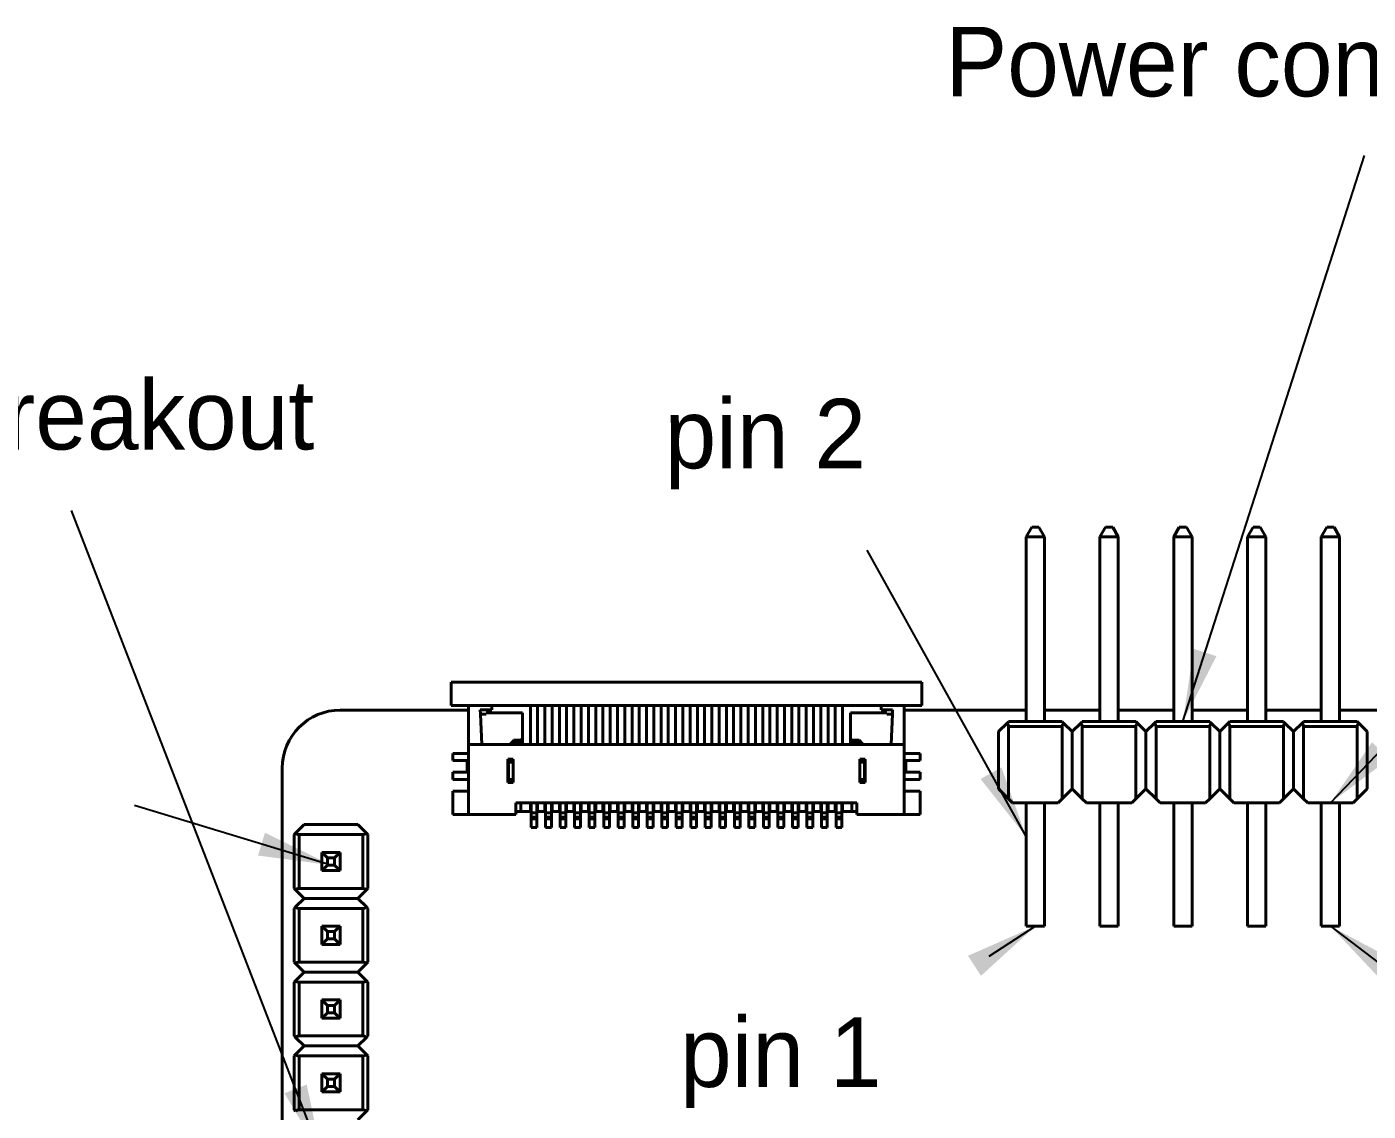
# Model space of a CAD drawing. Header units: millimetres. Extents: x 15 to 205, y 5 to 292.
# Drawn here: x 118.52 to 164.71, y 102.13 to 139.45 of the extents above; entities that cross this region are included whole.
import ezdxf

# ---------------------------------------------------------------- set-up
doc = ezdxf.new("R2010")
doc.units = ezdxf.units.MM
doc.layers.add('Annotations', color=7, linetype='Continuous')
doc.layers.add('Geometries', color=7, linetype='Continuous')
doc.dimstyles.new('ISO-25', dxfattribs={"dimtxt": 2.5, "dimasz": 2.5, "dimexe": 1.25, "dimexo": 0.625, "dimtad": 1, "dimtxsty": 'Standard', "dimcen": 2.5, "dimadec": 0, "dimazin": 0, "dimtfac": 1, "dimtmove": 0, "dimatfit": 3, "dimfxl": 1, "dimarcsym": 0})

msp = doc.modelspace()

# ---------------------------------------------------------------- linework, layer by layer
at = {"layer": 'Geometries', "linetype": 'Continuous', "lineweight": 40}
for p, q in [((152.932, 121.891), (153.122, 122.231)), ((153.372, 122.231), (153.122, 122.231)), ((153.372, 122.231), (153.562, 121.891)), ((155.472, 121.891), (155.662, 122.231)), ((155.912, 122.231), (155.662, 122.231)), ((155.912, 122.231), (156.102, 121.891)), ((158.012, 121.891), (158.202, 122.231)), ((158.452, 122.231), (158.202, 122.231)), ((158.452, 122.231), (158.642, 121.891)), ((160.552, 121.891), (160.742, 122.231)), ((160.992, 122.231), (160.742, 122.231)), ((160.992, 122.231), (161.182, 121.891)), ((163.092, 121.891), (163.282, 122.231)), ((163.532, 122.231), (163.282, 122.231)), ((163.532, 122.231), (163.722, 121.891)), ((152.932, 121.804), (152.932, 121.891)), ((153.562, 121.891), (152.932, 121.891)), ((152.932, 115.535), (152.932, 121.804)), ((153.562, 121.891), (153.563, 115.933)), ((155.472, 121.804), (155.472, 121.891)), ((156.102, 121.891), (155.472, 121.891)), ((155.472, 121.803), (155.472, 121.804)), ((155.472, 115.933), (155.472, 121.803)), ((156.102, 121.891), (156.103, 115.933)), ((158.642, 121.891), (158.012, 121.891)), ((158.012, 121.804), (158.012, 121.891)), ((158.012, 121.803), (158.012, 121.804)), ((158.012, 115.933), (158.012, 121.803)), ((158.642, 121.891), (158.643, 115.933)), ((160.552, 121.804), (160.552, 121.891)), ((161.182, 121.891), (160.552, 121.891)), ((160.552, 121.803), (160.552, 121.804)), ((160.552, 115.933), (160.552, 121.803)), ((161.182, 121.891), (161.183, 115.933)), ((163.092, 121.804), (163.092, 121.891)), ((163.722, 121.891), (163.092, 121.891)), ((163.092, 121.803), (163.092, 121.804)), ((163.092, 115.933), (163.092, 121.803)), ((163.722, 121.891), (163.723, 115.933)), ((133.133, 116.892), (149.333, 116.892)), ((133.133, 116.892), (133.133, 116.092)), ((149.333, 116.892), (149.333, 116.092)), ((133.133, 116.092), (133.733, 116.092)), ((133.733, 115.933), (133.733, 116.092)), ((133.733, 116.092), (134.533, 116.092)), ((134.133, 115.942), (134.14, 115.792)), ((134.533, 115.942), (134.133, 115.942)), ((134.533, 116.092), (134.533, 115.942)), ((134.533, 116.092), (135.858, 116.092)), ((135.858, 116.092), (136.108, 116.092)), ((135.858, 116.092), (135.858, 114.742)), ((136.108, 116.092), (136.108, 114.742)), ((136.108, 116.092), (136.358, 116.092)), ((136.358, 116.092), (136.358, 114.742)), ((136.358, 116.092), (136.608, 116.092)), ((136.608, 116.092), (136.858, 116.092)), ((136.608, 116.092), (136.608, 114.742)), ((136.858, 116.092), (136.858, 114.742)), ((136.858, 116.092), (137.108, 116.092)), ((137.108, 116.092), (137.108, 114.742)), ((137.108, 116.092), (137.358, 116.092)), ((137.358, 116.092), (137.358, 114.742)), ((137.358, 116.092), (137.608, 116.092)), ((137.608, 116.092), (137.608, 114.742)), ((137.608, 116.092), (137.858, 116.092)), ((137.858, 116.092), (137.858, 114.742)), ((137.858, 116.092), (138.108, 116.092)), ((138.108, 116.092), (138.108, 114.742)), ((138.108, 116.092), (138.358, 116.092)), ((138.358, 116.092), (138.608, 116.092)), ((138.358, 116.092), (138.358, 114.742)), ((138.608, 116.092), (138.608, 114.742)), ((138.608, 116.092), (138.858, 116.092)), ((138.858, 116.092), (139.108, 116.092)), ((138.858, 116.092), (138.858, 114.742)), ((139.108, 116.092), (139.108, 114.742)), ((139.108, 116.092), (139.358, 116.092)), ((139.358, 116.092), (139.358, 114.742)), ((139.358, 116.092), (139.608, 116.092)), ((139.608, 116.092), (139.608, 114.742)), ((139.608, 116.092), (139.858, 116.092)), ((139.858, 116.092), (140.108, 116.092)), ((139.858, 116.092), (139.858, 114.742)), ((140.108, 116.092), (140.108, 114.742)), ((140.108, 116.092), (140.358, 116.092)), ((140.358, 116.092), (140.358, 114.742)), ((140.358, 116.092), (140.608, 116.092)), ((140.608, 116.092), (140.608, 114.742)), ((140.608, 116.092), (140.858, 116.092)), ((140.858, 116.092), (140.858, 114.742)), ((140.858, 116.092), (141.108, 116.092)), ((141.108, 116.092), (141.108, 114.742)), ((141.108, 116.092), (141.358, 116.092)), ((141.358, 116.092), (141.608, 116.092)), ((141.358, 116.092), (141.358, 114.742)), ((141.608, 116.092), (141.608, 114.742)), ((141.608, 116.092), (141.858, 116.092)), ((141.858, 116.092), (141.858, 114.742)), ((141.858, 116.092), (142.108, 116.092)), ((142.108, 116.092), (142.108, 114.742)), ((142.108, 116.092), (142.358, 116.092)), ((142.358, 116.092), (142.608, 116.092)), ((142.358, 116.092), (142.358, 114.742)), ((142.608, 116.092), (142.608, 114.742)), ((142.608, 116.092), (142.858, 116.092)), ((142.858, 116.092), (142.858, 114.742)), ((142.858, 116.092), (143.108, 116.092)), ((143.108, 116.092), (143.108, 114.742)), ((143.108, 116.092), (143.358, 116.092)), ((143.358, 116.092), (143.358, 114.742)), ((143.358, 116.092), (143.608, 116.092)), ((143.608, 116.092), (143.858, 116.092)), ((143.608, 116.092), (143.608, 114.742)), ((143.858, 116.092), (144.108, 116.092)), ((143.858, 116.092), (143.858, 114.742)), ((144.108, 116.092), (144.108, 114.742)), ((144.108, 116.092), (144.358, 116.092)), ((144.358, 116.092), (144.358, 114.742)), ((144.358, 116.092), (144.608, 116.092)), ((144.608, 116.092), (144.858, 116.092)), ((144.608, 116.092), (144.608, 114.742)), ((144.858, 116.092), (144.858, 114.742)), ((144.858, 116.092), (145.108, 116.092)), ((145.108, 116.092), (145.108, 114.742)), ((145.108, 116.092), (145.358, 116.092)), ((145.358, 116.092), (145.358, 114.742)), ((145.358, 116.092), (145.608, 116.092)), ((145.608, 116.092), (145.608, 114.742)), ((145.608, 116.092), (145.858, 116.092)), ((145.858, 116.092), (146.108, 116.092)), ((145.858, 116.092), (145.858, 114.742)), ((146.108, 116.092), (146.108, 114.742)), ((146.108, 116.092), (146.358, 116.092)), ((146.358, 116.092), (146.358, 114.742)), ((146.358, 116.092), (146.608, 116.092)), ((146.608, 116.092), (146.608, 114.742)), ((146.608, 116.092), (147.933, 116.092)), ((147.933, 116.092), (147.933, 115.942)), ((147.933, 116.092), (148.733, 116.092)), ((147.933, 115.942), (148.333, 115.942)), ((148.326, 115.792), (148.333, 115.942)), ((148.733, 116.092), (148.733, 115.933)), ((148.733, 116.092), (149.333, 116.092)), ((133.733, 115.933), (129.313, 115.933)), ((133.733, 114.742), (133.733, 115.933)), ((134.14, 115.792), (134.189, 114.742)), ((134.14, 115.792), (134.333, 115.792)), ((134.333, 115.792), (134.333, 115.842)), ((134.333, 115.842), (135.583, 115.842)), ((135.583, 115.842), (135.583, 114.95)), ((146.883, 114.95), (146.883, 115.842)), ((146.883, 115.842), (148.133, 115.842)), ((148.133, 115.842), (148.133, 115.792)), ((148.133, 115.792), (148.326, 115.792)), ((148.278, 114.742), (148.326, 115.792)), ((148.733, 115.933), (148.733, 114.742)), ((152.932, 115.933), (148.733, 115.933)), ((152.272, 115.485), (151.977, 115.19)), ((152.323, 115.535), (152.272, 115.485)), ((152.932, 115.535), (152.323, 115.535)), ((152.932, 115.535), (153.562, 115.535)), ((153.562, 115.535), (153.562, 115.535)), ((153.562, 115.535), (153.563, 115.535)), ((153.563, 115.933), (153.563, 115.535)), ((155.472, 115.933), (153.563, 115.933)), ((154.172, 115.535), (153.563, 115.535)), ((154.222, 115.485), (154.172, 115.535)), ((154.517, 115.19), (154.222, 115.485)), ((154.812, 115.485), (154.517, 115.19)), ((154.863, 115.535), (154.812, 115.485)), ((155.472, 115.535), (154.863, 115.535)), ((155.472, 115.535), (155.472, 115.933)), ((156.102, 115.535), (155.472, 115.535)), ((156.102, 115.535), (156.102, 115.535)), ((156.712, 115.535), (156.102, 115.535)), ((158.012, 115.933), (156.103, 115.933)), ((156.103, 115.933), (156.103, 115.535)), ((156.762, 115.485), (156.712, 115.535)), ((157.057, 115.19), (156.762, 115.485)), ((157.352, 115.485), (157.057, 115.19)), ((157.403, 115.535), (157.352, 115.485)), ((158.012, 115.535), (157.403, 115.535)), ((158.012, 115.535), (158.012, 115.933)), ((158.642, 115.535), (158.012, 115.535)), ((159.252, 115.535), (158.642, 115.535)), ((160.552, 115.933), (158.643, 115.933)), ((158.643, 115.933), (158.643, 115.535)), ((159.302, 115.485), (159.252, 115.535)), ((159.597, 115.19), (159.302, 115.485)), ((159.892, 115.485), (159.597, 115.19)), ((159.943, 115.535), (159.892, 115.485)), ((160.552, 115.535), (159.943, 115.535)), ((160.552, 115.535), (160.552, 115.933)), ((161.182, 115.535), (160.552, 115.535)), ((161.182, 115.535), (161.182, 115.535)), ((161.792, 115.535), (161.182, 115.535)), ((161.183, 115.933), (161.183, 115.535)), ((163.092, 115.933), (161.183, 115.933)), ((161.842, 115.485), (161.792, 115.535)), ((162.137, 115.19), (161.842, 115.485)), ((162.432, 115.485), (162.137, 115.19)), ((162.483, 115.535), (162.432, 115.485)), ((163.092, 115.535), (162.483, 115.535)), ((163.092, 115.535), (163.092, 115.933)), ((163.722, 115.535), (163.092, 115.535)), ((164.332, 115.535), (163.722, 115.535)), ((167.733, 115.933), (163.723, 115.933)), ((163.723, 115.933), (163.723, 115.535)), ((164.382, 115.485), (164.332, 115.535)), ((164.677, 115.19), (164.382, 115.485)), ((151.977, 115.19), (151.977, 113.225)), ((154.172, 115.362), (152.323, 115.362)), ((152.323, 115.362), (152.323, 112.88)), ((154.172, 115.362), (154.172, 112.88)), ((154.517, 115.19), (154.517, 113.225)), ((154.517, 113.225), (154.517, 115.19)), ((156.712, 115.362), (154.863, 115.362)), ((154.863, 115.362), (154.863, 112.88)), ((156.712, 115.362), (156.712, 112.88)), ((157.057, 115.19), (157.057, 113.225)), ((157.057, 113.225), (157.057, 115.19)), ((159.252, 115.362), (157.403, 115.362)), ((157.403, 115.362), (157.403, 112.88)), ((159.252, 115.362), (159.252, 112.88)), ((159.597, 115.19), (159.597, 113.225)), ((159.597, 113.225), (159.597, 115.19)), ((161.792, 115.362), (159.943, 115.362)), ((159.943, 115.362), (159.943, 112.88)), ((161.792, 115.362), (161.792, 112.88)), ((162.137, 113.225), (162.137, 115.19)), ((162.137, 115.19), (162.137, 113.225)), ((164.332, 115.362), (162.483, 115.362)), ((162.483, 115.362), (162.483, 112.88)), ((164.332, 115.362), (164.332, 112.88)), ((164.677, 113.225), (164.677, 115.19)), ((133.733, 114.742), (134.189, 114.742)), ((133.733, 114.442), (133.733, 114.742)), ((134.189, 114.742), (135.153, 114.742)), ((135.24, 114.842), (135.153, 114.742)), ((135.153, 114.742), (135.583, 114.742)), ((135.24, 114.842), (135.283, 114.892)), ((135.583, 114.842), (135.24, 114.842)), ((135.533, 114.892), (135.283, 114.892)), ((135.533, 114.892), (135.583, 114.95)), ((135.583, 114.95), (135.583, 114.842)), ((135.583, 114.842), (135.583, 114.742)), ((135.583, 114.742), (135.858, 114.742)), ((135.858, 114.742), (136.108, 114.742)), ((136.108, 114.742), (136.358, 114.742)), ((136.358, 114.742), (136.608, 114.742)), ((136.608, 114.742), (136.858, 114.742)), ((136.858, 114.742), (137.108, 114.742)), ((137.108, 114.742), (137.358, 114.742)), ((137.358, 114.742), (137.608, 114.742)), ((137.608, 114.742), (137.858, 114.742)), ((137.858, 114.742), (138.108, 114.742)), ((138.108, 114.742), (138.358, 114.742)), ((138.358, 114.742), (138.608, 114.742)), ((138.608, 114.742), (138.858, 114.742)), ((138.858, 114.742), (139.108, 114.742)), ((139.108, 114.742), (139.358, 114.742)), ((139.358, 114.742), (139.608, 114.742)), ((139.608, 114.742), (139.858, 114.742)), ((139.858, 114.742), (140.108, 114.742)), ((140.108, 114.742), (140.358, 114.742)), ((140.358, 114.742), (140.608, 114.742)), ((140.608, 114.742), (140.858, 114.742)), ((140.858, 114.742), (141.108, 114.742)), ((141.108, 114.742), (141.358, 114.742)), ((141.358, 114.742), (141.608, 114.742)), ((141.608, 114.742), (141.858, 114.742)), ((141.858, 114.742), (142.108, 114.742)), ((142.108, 114.742), (142.358, 114.742)), ((142.358, 114.742), (142.608, 114.742)), ((142.608, 114.742), (142.858, 114.742)), ((142.858, 114.742), (143.108, 114.742)), ((143.108, 114.742), (143.358, 114.742)), ((143.358, 114.742), (143.608, 114.742)), ((143.608, 114.742), (143.858, 114.742)), ((143.858, 114.742), (144.108, 114.742)), ((144.108, 114.742), (144.358, 114.742)), ((144.358, 114.742), (144.608, 114.742)), ((144.608, 114.742), (144.858, 114.742)), ((144.858, 114.742), (145.108, 114.742)), ((145.108, 114.742), (145.358, 114.742)), ((145.358, 114.742), (145.608, 114.742)), ((145.608, 114.742), (145.858, 114.742)), ((145.858, 114.742), (146.108, 114.742)), ((146.108, 114.742), (146.358, 114.742)), ((146.358, 114.742), (146.608, 114.742)), ((146.608, 114.742), (146.883, 114.742)), ((146.883, 114.842), (146.883, 114.95)), ((146.933, 114.892), (146.883, 114.95)), ((147.227, 114.842), (146.883, 114.842)), ((146.883, 114.742), (146.883, 114.842)), ((146.883, 114.742), (147.313, 114.742)), ((147.183, 114.892), (146.933, 114.892)), ((147.223, 114.847), (147.183, 114.892)), ((147.227, 114.842), (147.223, 114.847)), ((147.227, 114.842), (147.313, 114.742)), ((147.313, 114.742), (148.278, 114.742)), ((148.278, 114.742), (148.733, 114.742)), ((148.733, 114.442), (148.733, 114.742)), ((133.733, 114.442), (133.183, 114.442)), ((133.183, 114.442), (133.183, 114.192)), ((133.183, 114.192), (133.683, 114.192)), ((133.683, 114.192), (133.683, 113.792)), ((133.733, 113.542), (133.733, 114.442)), ((135.083, 114.242), (135.263, 114.242)), ((135.083, 114.142), (135.083, 114.242)), ((135.083, 114.142), (135.103, 114.142)), ((135.083, 113.542), (135.083, 114.142)), ((135.103, 114.142), (135.263, 114.142)), ((135.103, 113.542), (135.103, 114.142)), ((135.263, 114.242), (135.263, 114.142)), ((135.263, 114.142), (135.263, 113.542)), ((147.203, 114.142), (147.203, 114.242)), ((147.203, 114.242), (147.383, 114.242)), ((147.203, 114.142), (147.363, 114.142)), ((147.203, 113.542), (147.203, 114.142)), ((147.363, 113.542), (147.363, 114.142)), ((147.363, 114.142), (147.383, 114.142)), ((147.383, 114.242), (147.383, 114.142)), ((147.383, 114.142), (147.383, 113.542)), ((149.283, 114.442), (148.733, 114.442)), ((148.733, 113.542), (148.733, 114.442)), ((148.783, 113.792), (148.783, 114.192)), ((148.783, 114.192), (149.283, 114.192)), ((149.283, 114.192), (149.283, 114.442)), ((127.313, 113.933), (127.313, 82.933)), ((133.683, 113.792), (133.183, 113.792)), ((133.183, 113.792), (133.183, 113.542)), ((149.283, 113.792), (148.783, 113.792)), ((149.283, 113.542), (149.283, 113.792)), ((133.183, 113.542), (133.733, 113.542)), ((133.733, 113.142), (133.733, 113.542)), ((135.083, 113.442), (135.083, 113.542)), ((135.083, 113.542), (135.103, 113.542)), ((135.263, 113.442), (135.083, 113.442)), ((135.103, 113.542), (135.263, 113.542)), ((135.263, 113.542), (135.263, 113.442)), ((147.203, 113.542), (147.363, 113.542)), ((147.203, 113.442), (147.203, 113.542)), ((147.383, 113.442), (147.203, 113.442)), ((147.363, 113.542), (147.383, 113.542)), ((147.383, 113.542), (147.383, 113.442)), ((148.733, 113.542), (149.283, 113.542)), ((148.733, 113.142), (148.733, 113.542)), ((151.977, 113.225), (152.323, 112.88)), ((154.172, 112.88), (154.517, 113.225)), ((154.517, 113.225), (154.863, 112.88)), ((156.712, 112.88), (157.057, 113.225)), ((157.057, 113.225), (157.403, 112.88)), ((159.252, 112.88), (159.597, 113.225)), ((159.597, 113.225), (159.943, 112.88)), ((161.792, 112.88), (162.137, 113.225)), ((162.137, 113.225), (162.483, 112.88)), ((164.332, 112.88), (164.677, 113.225)), ((133.183, 112.342), (133.183, 113.142)), ((133.733, 113.142), (133.183, 113.142)), ((133.733, 112.342), (133.733, 113.142)), ((135.363, 112.442), (135.363, 112.742)), ((135.533, 112.742), (135.363, 112.742)), ((135.533, 112.742), (135.533, 112.442)), ((135.858, 112.742), (135.533, 112.742)), ((135.858, 112.642), (135.858, 112.742)), ((135.883, 112.742), (135.858, 112.742)), ((135.883, 112.742), (135.883, 112.642)), ((136.083, 112.742), (135.883, 112.742)), ((136.083, 112.742), (136.083, 112.642)), ((136.108, 112.742), (136.083, 112.742)), ((136.108, 112.642), (136.108, 112.742)), ((136.358, 112.742), (136.108, 112.742)), ((136.358, 112.642), (136.358, 112.742)), ((136.383, 112.742), (136.358, 112.742)), ((136.383, 112.742), (136.383, 112.642)), ((136.583, 112.742), (136.383, 112.742)), ((136.583, 112.742), (136.583, 112.642)), ((136.608, 112.742), (136.583, 112.742)), ((136.608, 112.642), (136.608, 112.742)), ((136.858, 112.742), (136.608, 112.742)), ((136.883, 112.742), (136.858, 112.742)), ((136.858, 112.642), (136.858, 112.742)), ((136.883, 112.742), (136.883, 112.642)), ((137.083, 112.742), (136.883, 112.742)), ((137.083, 112.742), (137.083, 112.642)), ((137.108, 112.742), (137.083, 112.742)), ((137.358, 112.742), (137.108, 112.742)), ((137.108, 112.642), (137.108, 112.742)), ((137.358, 112.642), (137.358, 112.742)), ((137.383, 112.742), (137.358, 112.742)), ((137.383, 112.742), (137.383, 112.642)), ((137.583, 112.742), (137.383, 112.742)), ((137.583, 112.742), (137.583, 112.642)), ((137.608, 112.742), (137.583, 112.742)), ((137.608, 112.642), (137.608, 112.742)), ((137.858, 112.742), (137.608, 112.742)), ((137.858, 112.642), (137.858, 112.742)), ((137.883, 112.742), (137.858, 112.742)), ((137.883, 112.742), (137.883, 112.642)), ((138.083, 112.742), (137.883, 112.742)), ((138.083, 112.742), (138.083, 112.642)), ((138.108, 112.742), (138.083, 112.742)), ((138.108, 112.642), (138.108, 112.742)), ((138.358, 112.742), (138.108, 112.742)), ((138.358, 112.642), (138.358, 112.742)), ((138.383, 112.742), (138.358, 112.742)), ((138.383, 112.742), (138.383, 112.642)), ((138.583, 112.742), (138.383, 112.742)), ((138.583, 112.742), (138.583, 112.642)), ((138.608, 112.742), (138.583, 112.742)), ((138.608, 112.642), (138.608, 112.742)), ((138.858, 112.742), (138.608, 112.742)), ((138.883, 112.742), (138.858, 112.742)), ((138.858, 112.642), (138.858, 112.742)), ((139.083, 112.742), (138.883, 112.742)), ((138.883, 112.742), (138.883, 112.642)), ((139.108, 112.742), (139.083, 112.742)), ((139.083, 112.742), (139.083, 112.642)), ((139.108, 112.642), (139.108, 112.742)), ((139.358, 112.742), (139.108, 112.742)), ((139.358, 112.642), (139.358, 112.742)), ((139.383, 112.742), (139.358, 112.742)), ((139.383, 112.742), (139.383, 112.642)), ((139.583, 112.742), (139.383, 112.742)), ((139.583, 112.742), (139.583, 112.642)), ((139.608, 112.742), (139.583, 112.742)), ((139.608, 112.642), (139.608, 112.742)), ((139.858, 112.742), (139.608, 112.742)), ((139.858, 112.642), (139.858, 112.742)), ((139.883, 112.742), (139.858, 112.742)), ((139.883, 112.742), (139.883, 112.642)), ((140.083, 112.742), (139.883, 112.742)), ((140.083, 112.742), (140.083, 112.642)), ((140.108, 112.742), (140.083, 112.742)), ((140.108, 112.642), (140.108, 112.742)), ((140.358, 112.742), (140.108, 112.742)), ((140.358, 112.642), (140.358, 112.742)), ((140.383, 112.742), (140.358, 112.742)), ((140.383, 112.742), (140.383, 112.642)), ((140.583, 112.742), (140.383, 112.742)), ((140.583, 112.742), (140.583, 112.642)), ((140.608, 112.742), (140.583, 112.742)), ((140.858, 112.742), (140.608, 112.742)), ((140.608, 112.642), (140.608, 112.742)), ((140.858, 112.642), (140.858, 112.742)), ((140.883, 112.742), (140.858, 112.742)), ((141.083, 112.742), (140.883, 112.742)), ((140.883, 112.742), (140.883, 112.642)), ((141.083, 112.742), (141.083, 112.642)), ((141.108, 112.742), (141.083, 112.742)), ((141.108, 112.642), (141.108, 112.742)), ((141.358, 112.742), (141.108, 112.742)), ((141.358, 112.642), (141.358, 112.742)), ((141.383, 112.742), (141.358, 112.742)), ((141.583, 112.742), (141.383, 112.742)), ((141.383, 112.742), (141.383, 112.642)), ((141.583, 112.742), (141.583, 112.642)), ((141.608, 112.742), (141.583, 112.742)), ((141.608, 112.642), (141.608, 112.742)), ((141.858, 112.742), (141.608, 112.742)), ((141.858, 112.642), (141.858, 112.742)), ((141.883, 112.742), (141.858, 112.742)), ((142.083, 112.742), (141.883, 112.742)), ((141.883, 112.742), (141.883, 112.642)), ((142.083, 112.742), (142.083, 112.642)), ((142.108, 112.742), (142.083, 112.742)), ((142.108, 112.642), (142.108, 112.742)), ((142.358, 112.742), (142.108, 112.742)), ((142.358, 112.642), (142.358, 112.742)), ((142.383, 112.742), (142.358, 112.742)), ((142.583, 112.742), (142.383, 112.742)), ((142.383, 112.742), (142.383, 112.642)), ((142.583, 112.742), (142.583, 112.642)), ((142.608, 112.742), (142.583, 112.742)), ((142.858, 112.742), (142.608, 112.742)), ((142.608, 112.642), (142.608, 112.742)), ((142.858, 112.642), (142.858, 112.742)), ((142.883, 112.742), (142.858, 112.742)), ((142.883, 112.742), (142.883, 112.642)), ((143.083, 112.742), (142.883, 112.742)), ((143.108, 112.742), (143.083, 112.742)), ((143.083, 112.742), (143.083, 112.642)), ((143.108, 112.642), (143.108, 112.742)), ((143.358, 112.742), (143.108, 112.742)), ((143.358, 112.642), (143.358, 112.742)), ((143.383, 112.742), (143.358, 112.742)), ((143.383, 112.742), (143.383, 112.642)), ((143.583, 112.742), (143.383, 112.742)), ((143.583, 112.742), (143.583, 112.642)), ((143.608, 112.742), (143.583, 112.742)), ((143.608, 112.642), (143.608, 112.742)), ((143.858, 112.742), (143.608, 112.742)), ((143.858, 112.642), (143.858, 112.742)), ((143.883, 112.742), (143.858, 112.742)), ((143.883, 112.742), (143.883, 112.642)), ((144.083, 112.742), (143.883, 112.742)), ((144.083, 112.742), (144.083, 112.642)), ((144.108, 112.742), (144.083, 112.742)), ((144.108, 112.642), (144.108, 112.742)), ((144.358, 112.742), (144.108, 112.742)), ((144.358, 112.642), (144.358, 112.742)), ((144.383, 112.742), (144.358, 112.742)), ((144.583, 112.742), (144.383, 112.742)), ((144.383, 112.742), (144.383, 112.642)), ((144.583, 112.742), (144.583, 112.642)), ((144.608, 112.742), (144.583, 112.742)), ((144.608, 112.642), (144.608, 112.742)), ((144.858, 112.742), (144.608, 112.742)), ((144.858, 112.642), (144.858, 112.742)), ((144.883, 112.742), (144.858, 112.742)), ((144.883, 112.742), (144.883, 112.642)), ((145.083, 112.742), (144.883, 112.742)), ((145.083, 112.742), (145.083, 112.642)), ((145.108, 112.742), (145.083, 112.742)), ((145.108, 112.642), (145.108, 112.742)), ((145.358, 112.742), (145.108, 112.742)), ((145.383, 112.742), (145.358, 112.742)), ((145.358, 112.642), (145.358, 112.742)), ((145.583, 112.742), (145.383, 112.742)), ((145.383, 112.742), (145.383, 112.642)), ((145.583, 112.742), (145.583, 112.642)), ((145.608, 112.742), (145.583, 112.742)), ((145.608, 112.642), (145.608, 112.742)), ((145.858, 112.742), (145.608, 112.742)), ((145.858, 112.642), (145.858, 112.742)), ((145.883, 112.742), (145.858, 112.742)), ((145.883, 112.742), (145.883, 112.642)), ((146.083, 112.742), (145.883, 112.742)), ((146.083, 112.742), (146.083, 112.642)), ((146.108, 112.742), (146.083, 112.742)), ((146.358, 112.742), (146.108, 112.742)), ((146.108, 112.642), (146.108, 112.742)), ((146.358, 112.642), (146.358, 112.742)), ((146.383, 112.742), (146.358, 112.742)), ((146.383, 112.742), (146.383, 112.642)), ((146.583, 112.742), (146.383, 112.742)), ((146.583, 112.742), (146.583, 112.642)), ((146.608, 112.742), (146.583, 112.742)), ((146.608, 112.642), (146.608, 112.742)), ((146.933, 112.742), (146.608, 112.742)), ((146.933, 112.742), (146.933, 112.442)), ((147.103, 112.742), (146.933, 112.742)), ((147.103, 112.742), (147.103, 112.442)), ((148.733, 113.142), (149.283, 113.142)), ((148.733, 112.342), (148.733, 113.142)), ((149.283, 113.142), (149.283, 112.342)), ((152.323, 112.88), (152.466, 112.737)), ((152.932, 112.737), (152.466, 112.737)), ((152.932, 112.118), (152.932, 112.737)), ((153.563, 112.737), (152.932, 112.737)), ((153.563, 112.737), (153.563, 108.493)), ((154.029, 112.737), (153.563, 112.737)), ((154.029, 112.737), (154.172, 112.88)), ((154.863, 112.88), (155.006, 112.737)), ((155.472, 112.737), (155.006, 112.737)), ((156.103, 112.737), (155.472, 112.737)), ((155.472, 112.118), (155.472, 112.737)), ((156.569, 112.737), (156.103, 112.737)), ((156.103, 112.737), (156.103, 108.493)), ((156.569, 112.737), (156.712, 112.88)), ((157.403, 112.88), (157.546, 112.737)), ((158.012, 112.737), (157.546, 112.737)), ((158.012, 112.737), (158.642, 112.737)), ((158.012, 112.118), (158.012, 112.737)), ((158.643, 112.737), (158.642, 112.737)), ((159.109, 112.737), (158.643, 112.737)), ((158.643, 112.737), (158.643, 108.493)), ((159.109, 112.737), (159.252, 112.88)), ((159.943, 112.88), (160.086, 112.737)), ((160.552, 112.737), (160.086, 112.737)), ((161.183, 112.737), (160.552, 112.737)), ((160.552, 112.118), (160.552, 112.737)), ((161.649, 112.737), (161.183, 112.737)), ((161.183, 112.737), (161.183, 108.493)), ((161.649, 112.737), (161.792, 112.88)), ((162.483, 112.88), (162.626, 112.737)), ((163.092, 112.737), (162.626, 112.737)), ((163.092, 112.118), (163.092, 112.737)), ((163.723, 112.737), (163.092, 112.737)), ((163.723, 112.737), (163.723, 108.493)), ((164.189, 112.737), (163.723, 112.737)), ((164.189, 112.737), (164.332, 112.88)), ((133.733, 112.342), (133.183, 112.342)), ((133.733, 112.342), (135.363, 112.342)), ((135.533, 112.442), (135.363, 112.442)), ((135.363, 112.342), (135.363, 112.442)), ((135.858, 112.442), (135.533, 112.442)), ((135.883, 112.642), (135.858, 112.642)), ((135.858, 112.442), (135.858, 112.642)), ((135.883, 112.642), (135.883, 112.392)), ((135.883, 112.392), (135.883, 112.242)), ((135.883, 112.392), (136.083, 112.392)), ((135.883, 112.242), (136.083, 112.242)), ((135.883, 112.242), (135.883, 112.192)), ((136.108, 112.642), (136.083, 112.642)), ((136.083, 112.642), (136.083, 112.392)), ((136.083, 112.392), (136.083, 112.242)), ((136.083, 112.242), (136.083, 112.192)), ((136.108, 112.442), (136.108, 112.642)), ((136.358, 112.442), (136.108, 112.442)), ((136.383, 112.642), (136.358, 112.642)), ((136.358, 112.442), (136.358, 112.642)), ((136.383, 112.642), (136.383, 112.392)), ((136.383, 112.392), (136.383, 112.242)), ((136.383, 112.392), (136.583, 112.392)), ((136.383, 112.242), (136.583, 112.242)), ((136.383, 112.242), (136.383, 112.192)), ((136.608, 112.642), (136.583, 112.642)), ((136.583, 112.642), (136.583, 112.392)), ((136.583, 112.392), (136.583, 112.242)), ((136.583, 112.242), (136.583, 112.192)), ((136.608, 112.442), (136.608, 112.642)), ((136.858, 112.442), (136.608, 112.442)), ((136.883, 112.642), (136.858, 112.642)), ((136.858, 112.442), (136.858, 112.642)), ((136.883, 112.642), (136.883, 112.392)), ((136.883, 112.392), (137.083, 112.392)), ((136.883, 112.392), (136.883, 112.242)), ((136.883, 112.242), (136.883, 112.192)), ((136.883, 112.242), (137.083, 112.242)), ((137.108, 112.642), (137.083, 112.642)), ((137.083, 112.642), (137.083, 112.392)), ((137.083, 112.392), (137.083, 112.242)), ((137.083, 112.242), (137.083, 112.192)), ((137.108, 112.442), (137.108, 112.642)), ((137.358, 112.442), (137.108, 112.442)), ((137.383, 112.642), (137.358, 112.642)), ((137.358, 112.442), (137.358, 112.642)), ((137.383, 112.642), (137.383, 112.392)), ((137.383, 112.392), (137.383, 112.242)), ((137.383, 112.392), (137.583, 112.392)), ((137.383, 112.242), (137.383, 112.192)), ((137.383, 112.242), (137.583, 112.242)), ((137.583, 112.642), (137.583, 112.392)), ((137.608, 112.642), (137.583, 112.642)), ((137.583, 112.392), (137.583, 112.242)), ((137.583, 112.242), (137.583, 112.192)), ((137.608, 112.442), (137.608, 112.642)), ((137.858, 112.442), (137.608, 112.442)), ((137.883, 112.642), (137.858, 112.642)), ((137.858, 112.442), (137.858, 112.642)), ((137.883, 112.642), (137.883, 112.392)), ((137.883, 112.392), (137.883, 112.242)), ((137.883, 112.392), (138.083, 112.392)), ((137.883, 112.242), (137.883, 112.192)), ((137.883, 112.242), (138.083, 112.242)), ((138.108, 112.642), (138.083, 112.642)), ((138.083, 112.642), (138.083, 112.392)), ((138.083, 112.392), (138.083, 112.242)), ((138.083, 112.242), (138.083, 112.192)), ((138.108, 112.442), (138.108, 112.642)), ((138.358, 112.442), (138.108, 112.442)), ((138.358, 112.442), (138.358, 112.642)), ((138.383, 112.642), (138.358, 112.642)), ((138.383, 112.642), (138.383, 112.392)), ((138.383, 112.392), (138.383, 112.242)), ((138.383, 112.392), (138.583, 112.392)), ((138.383, 112.242), (138.383, 112.192)), ((138.383, 112.242), (138.583, 112.242)), ((138.583, 112.642), (138.583, 112.392)), ((138.608, 112.642), (138.583, 112.642)), ((138.583, 112.392), (138.583, 112.242)), ((138.583, 112.242), (138.583, 112.192)), ((138.608, 112.442), (138.608, 112.642)), ((138.858, 112.442), (138.608, 112.442)), ((138.858, 112.442), (138.858, 112.642)), ((138.883, 112.642), (138.858, 112.642)), ((138.883, 112.642), (138.883, 112.392)), ((138.883, 112.392), (138.883, 112.242)), ((138.883, 112.392), (139.083, 112.392)), ((138.883, 112.242), (138.883, 112.192)), ((138.883, 112.242), (139.083, 112.242)), ((139.083, 112.642), (139.083, 112.392)), ((139.108, 112.642), (139.083, 112.642)), ((139.083, 112.392), (139.083, 112.242)), ((139.083, 112.242), (139.083, 112.192)), ((139.108, 112.442), (139.108, 112.642)), ((139.358, 112.442), (139.108, 112.442)), ((139.358, 112.442), (139.358, 112.642)), ((139.383, 112.642), (139.358, 112.642)), ((139.383, 112.642), (139.383, 112.392)), ((139.383, 112.392), (139.383, 112.242)), ((139.383, 112.392), (139.583, 112.392)), ((139.383, 112.242), (139.383, 112.192)), ((139.383, 112.242), (139.583, 112.242)), ((139.583, 112.642), (139.583, 112.392)), ((139.608, 112.642), (139.583, 112.642)), ((139.583, 112.392), (139.583, 112.242)), ((139.583, 112.242), (139.583, 112.192)), ((139.608, 112.442), (139.608, 112.642)), ((139.858, 112.442), (139.608, 112.442)), ((139.883, 112.642), (139.858, 112.642)), ((139.858, 112.442), (139.858, 112.642)), ((139.883, 112.642), (139.883, 112.392)), ((139.883, 112.392), (139.883, 112.242)), ((139.883, 112.392), (140.083, 112.392)), ((139.883, 112.242), (139.883, 112.192)), ((139.883, 112.242), (140.083, 112.242)), ((140.108, 112.642), (140.083, 112.642)), ((140.083, 112.642), (140.083, 112.392)), ((140.083, 112.392), (140.083, 112.242)), ((140.083, 112.242), (140.083, 112.192)), ((140.108, 112.442), (140.108, 112.642)), ((140.358, 112.442), (140.108, 112.442)), ((140.383, 112.642), (140.358, 112.642)), ((140.358, 112.442), (140.358, 112.642)), ((140.383, 112.642), (140.383, 112.392)), ((140.383, 112.392), (140.383, 112.242)), ((140.383, 112.392), (140.583, 112.392)), ((140.383, 112.242), (140.383, 112.192)), ((140.383, 112.242), (140.583, 112.242)), ((140.608, 112.642), (140.583, 112.642)), ((140.583, 112.642), (140.583, 112.392)), ((140.583, 112.392), (140.583, 112.242)), ((140.583, 112.242), (140.583, 112.192)), ((140.608, 112.442), (140.608, 112.642)), ((140.858, 112.442), (140.608, 112.442)), ((140.858, 112.442), (140.858, 112.642)), ((140.883, 112.642), (140.858, 112.642)), ((140.883, 112.642), (140.883, 112.392)), ((140.883, 112.392), (140.883, 112.242)), ((140.883, 112.392), (141.083, 112.392)), ((140.883, 112.242), (140.883, 112.192)), ((140.883, 112.242), (141.083, 112.242)), ((141.083, 112.642), (141.083, 112.392)), ((141.108, 112.642), (141.083, 112.642)), ((141.083, 112.392), (141.083, 112.242)), ((141.083, 112.242), (141.083, 112.192)), ((141.108, 112.442), (141.108, 112.642)), ((141.358, 112.442), (141.108, 112.442)), ((141.383, 112.642), (141.358, 112.642)), ((141.358, 112.442), (141.358, 112.642)), ((141.383, 112.642), (141.383, 112.392)), ((141.383, 112.392), (141.383, 112.242)), ((141.383, 112.392), (141.583, 112.392)), ((141.383, 112.242), (141.583, 112.242)), ((141.383, 112.242), (141.383, 112.192)), ((141.608, 112.642), (141.583, 112.642)), ((141.583, 112.642), (141.583, 112.392)), ((141.583, 112.392), (141.583, 112.242)), ((141.583, 112.242), (141.583, 112.192)), ((141.608, 112.442), (141.608, 112.642)), ((141.858, 112.442), (141.608, 112.442)), ((141.883, 112.642), (141.858, 112.642)), ((141.858, 112.442), (141.858, 112.642)), ((141.883, 112.642), (141.883, 112.392)), ((141.883, 112.392), (141.883, 112.242)), ((141.883, 112.392), (142.083, 112.392)), ((141.883, 112.242), (141.883, 112.192)), ((141.883, 112.242), (142.083, 112.242)), ((142.108, 112.642), (142.083, 112.642)), ((142.083, 112.642), (142.083, 112.392)), ((142.083, 112.392), (142.083, 112.242)), ((142.083, 112.242), (142.083, 112.192)), ((142.108, 112.442), (142.108, 112.642)), ((142.358, 112.442), (142.108, 112.442)), ((142.383, 112.642), (142.358, 112.642)), ((142.358, 112.442), (142.358, 112.642)), ((142.383, 112.642), (142.383, 112.392)), ((142.383, 112.392), (142.383, 112.242)), ((142.383, 112.392), (142.583, 112.392)), ((142.383, 112.242), (142.383, 112.192)), ((142.383, 112.242), (142.583, 112.242)), ((142.608, 112.642), (142.583, 112.642)), ((142.583, 112.642), (142.583, 112.392)), ((142.583, 112.392), (142.583, 112.242)), ((142.583, 112.242), (142.583, 112.192)), ((142.608, 112.442), (142.608, 112.642)), ((142.858, 112.442), (142.608, 112.442)), ((142.858, 112.442), (142.858, 112.642)), ((142.883, 112.642), (142.858, 112.642)), ((142.883, 112.642), (142.883, 112.392)), ((142.883, 112.392), (142.883, 112.242)), ((142.883, 112.392), (143.083, 112.392)), ((142.883, 112.242), (142.883, 112.192)), ((142.883, 112.242), (143.083, 112.242)), ((143.083, 112.642), (143.083, 112.392)), ((143.108, 112.642), (143.083, 112.642)), ((143.083, 112.392), (143.083, 112.242)), ((143.083, 112.242), (143.083, 112.192)), ((143.108, 112.442), (143.108, 112.642)), ((143.358, 112.442), (143.108, 112.442)), ((143.383, 112.642), (143.358, 112.642)), ((143.358, 112.442), (143.358, 112.642)), ((143.383, 112.642), (143.383, 112.392)), ((143.383, 112.392), (143.383, 112.242)), ((143.383, 112.392), (143.583, 112.392)), ((143.383, 112.242), (143.383, 112.192)), ((143.383, 112.242), (143.583, 112.242)), ((143.608, 112.642), (143.583, 112.642)), ((143.583, 112.642), (143.583, 112.392)), ((143.583, 112.392), (143.583, 112.242)), ((143.583, 112.242), (143.583, 112.192)), ((143.608, 112.442), (143.608, 112.642)), ((143.858, 112.442), (143.608, 112.442)), ((143.883, 112.642), (143.858, 112.642)), ((143.858, 112.442), (143.858, 112.642)), ((143.883, 112.642), (143.883, 112.392)), ((143.883, 112.392), (143.883, 112.242)), ((143.883, 112.392), (144.083, 112.392)), ((143.883, 112.242), (143.883, 112.192)), ((143.883, 112.242), (144.083, 112.242)), ((144.108, 112.642), (144.083, 112.642)), ((144.083, 112.642), (144.083, 112.392)), ((144.083, 112.392), (144.083, 112.242)), ((144.083, 112.242), (144.083, 112.192)), ((144.108, 112.442), (144.108, 112.642)), ((144.358, 112.442), (144.108, 112.442)), ((144.383, 112.642), (144.358, 112.642)), ((144.358, 112.442), (144.358, 112.642)), ((144.383, 112.642), (144.383, 112.392)), ((144.383, 112.392), (144.383, 112.242)), ((144.383, 112.392), (144.583, 112.392)), ((144.383, 112.242), (144.583, 112.242)), ((144.383, 112.242), (144.383, 112.192)), ((144.608, 112.642), (144.583, 112.642)), ((144.583, 112.642), (144.583, 112.392)), ((144.583, 112.392), (144.583, 112.242)), ((144.583, 112.242), (144.583, 112.192)), ((144.608, 112.442), (144.608, 112.642)), ((144.858, 112.442), (144.608, 112.442)), ((144.883, 112.642), (144.858, 112.642)), ((144.858, 112.442), (144.858, 112.642)), ((144.883, 112.642), (144.883, 112.392)), ((144.883, 112.392), (144.883, 112.242)), ((144.883, 112.392), (145.083, 112.392)), ((144.883, 112.242), (144.883, 112.192)), ((144.883, 112.242), (145.083, 112.242)), ((145.108, 112.642), (145.083, 112.642)), ((145.083, 112.642), (145.083, 112.392)), ((145.083, 112.392), (145.083, 112.242)), ((145.083, 112.242), (145.083, 112.192)), ((145.108, 112.442), (145.108, 112.642)), ((145.358, 112.442), (145.108, 112.442)), ((145.358, 112.442), (145.358, 112.642)), ((145.383, 112.642), (145.358, 112.642)), ((145.383, 112.642), (145.383, 112.392)), ((145.383, 112.392), (145.383, 112.242)), ((145.383, 112.392), (145.583, 112.392)), ((145.383, 112.242), (145.383, 112.192)), ((145.383, 112.242), (145.583, 112.242)), ((145.583, 112.642), (145.583, 112.392)), ((145.608, 112.642), (145.583, 112.642)), ((145.583, 112.392), (145.583, 112.242)), ((145.583, 112.242), (145.583, 112.192)), ((145.608, 112.442), (145.608, 112.642)), ((145.858, 112.442), (145.608, 112.442)), ((145.858, 112.442), (145.858, 112.642)), ((145.883, 112.642), (145.858, 112.642)), ((145.883, 112.642), (145.883, 112.392)), ((145.883, 112.392), (145.883, 112.242)), ((145.883, 112.392), (146.083, 112.392)), ((145.883, 112.242), (145.883, 112.192)), ((145.883, 112.242), (146.083, 112.242)), ((146.083, 112.642), (146.083, 112.392)), ((146.108, 112.642), (146.083, 112.642)), ((146.083, 112.392), (146.083, 112.242)), ((146.083, 112.242), (146.083, 112.192)), ((146.108, 112.442), (146.108, 112.642)), ((146.358, 112.442), (146.108, 112.442)), ((146.358, 112.442), (146.358, 112.642)), ((146.383, 112.642), (146.358, 112.642)), ((146.383, 112.642), (146.383, 112.392)), ((146.383, 112.392), (146.383, 112.242)), ((146.383, 112.392), (146.583, 112.392)), ((146.383, 112.242), (146.383, 112.192)), ((146.383, 112.242), (146.583, 112.242)), ((146.583, 112.642), (146.583, 112.392)), ((146.608, 112.642), (146.583, 112.642)), ((146.583, 112.392), (146.583, 112.242)), ((146.583, 112.242), (146.583, 112.192)), ((146.608, 112.442), (146.608, 112.642)), ((146.933, 112.442), (146.608, 112.442)), ((147.103, 112.442), (146.933, 112.442)), ((147.103, 112.442), (147.103, 112.342)), ((147.103, 112.342), (148.733, 112.342)), ((148.733, 112.342), (149.283, 112.342)), ((128.069, 111.99), (127.774, 111.695)), ((129.918, 111.99), (128.069, 111.99)), ((130.213, 111.695), (129.918, 111.99)), ((135.883, 112.192), (136.083, 112.192)), ((135.883, 112.192), (135.883, 111.892)), ((135.883, 111.892), (136.083, 111.892)), ((136.083, 112.192), (136.083, 111.892)), ((136.383, 112.192), (136.383, 111.892)), ((136.383, 112.192), (136.583, 112.192)), ((136.383, 111.892), (136.583, 111.892)), ((136.583, 112.192), (136.583, 111.892)), ((136.883, 112.192), (136.883, 111.892)), ((136.883, 112.192), (137.083, 112.192)), ((136.883, 111.892), (137.083, 111.892)), ((137.083, 112.192), (137.083, 111.892)), ((137.383, 112.192), (137.383, 111.892)), ((137.383, 112.192), (137.583, 112.192)), ((137.383, 111.892), (137.583, 111.892)), ((137.583, 112.192), (137.583, 111.892)), ((137.883, 112.192), (138.083, 112.192)), ((137.883, 112.192), (137.883, 111.892)), ((137.883, 111.892), (138.083, 111.892)), ((138.083, 112.192), (138.083, 111.892)), ((138.383, 112.192), (138.383, 111.892)), ((138.383, 112.192), (138.583, 112.192)), ((138.383, 111.892), (138.583, 111.892)), ((138.583, 112.192), (138.583, 111.892)), ((138.883, 112.192), (138.883, 111.892)), ((138.883, 112.192), (139.083, 112.192)), ((138.883, 111.892), (139.083, 111.892)), ((139.083, 112.192), (139.083, 111.892)), ((139.383, 112.192), (139.383, 111.892)), ((139.383, 112.192), (139.583, 112.192)), ((139.383, 111.892), (139.583, 111.892)), ((139.583, 112.192), (139.583, 111.892)), ((139.883, 112.192), (139.883, 111.892)), ((139.883, 112.192), (140.083, 112.192)), ((139.883, 111.892), (140.083, 111.892)), ((140.083, 112.192), (140.083, 111.892)), ((140.383, 112.192), (140.383, 111.892)), ((140.383, 112.192), (140.583, 112.192)), ((140.383, 111.892), (140.583, 111.892)), ((140.583, 112.192), (140.583, 111.892)), ((140.883, 112.192), (140.883, 111.892)), ((140.883, 112.192), (141.083, 112.192)), ((140.883, 111.892), (141.083, 111.892)), ((141.083, 112.192), (141.083, 111.892)), ((141.383, 112.192), (141.583, 112.192)), ((141.383, 112.192), (141.383, 111.892)), ((141.383, 111.892), (141.583, 111.892)), ((141.583, 112.192), (141.583, 111.892)), ((141.883, 112.192), (142.083, 112.192)), ((141.883, 112.192), (141.883, 111.892)), ((141.883, 111.892), (142.083, 111.892)), ((142.083, 112.192), (142.083, 111.892)), ((142.383, 112.192), (142.383, 111.892)), ((142.383, 112.192), (142.583, 112.192)), ((142.383, 111.892), (142.583, 111.892)), ((142.583, 112.192), (142.583, 111.892)), ((142.883, 112.192), (143.083, 112.192)), ((142.883, 112.192), (142.883, 111.892)), ((142.883, 111.892), (143.083, 111.892)), ((143.083, 112.192), (143.083, 111.892)), ((143.383, 112.192), (143.583, 112.192)), ((143.383, 112.192), (143.383, 111.892)), ((143.383, 111.892), (143.583, 111.892)), ((143.583, 112.192), (143.583, 111.892)), ((143.883, 112.192), (143.883, 111.892)), ((143.883, 112.192), (144.083, 112.192)), ((143.883, 111.892), (144.083, 111.892)), ((144.083, 112.192), (144.083, 111.892)), ((144.383, 112.192), (144.583, 112.192)), ((144.383, 112.192), (144.383, 111.892)), ((144.383, 111.892), (144.583, 111.892)), ((144.583, 112.192), (144.583, 111.892)), ((144.883, 112.192), (144.883, 111.892)), ((144.883, 112.192), (145.083, 112.192)), ((144.883, 111.892), (145.083, 111.892)), ((145.083, 112.192), (145.083, 111.892)), ((145.383, 112.192), (145.383, 111.892)), ((145.383, 112.192), (145.583, 112.192)), ((145.383, 111.892), (145.583, 111.892)), ((145.583, 112.192), (145.583, 111.892)), ((145.883, 112.192), (145.883, 111.892)), ((145.883, 112.192), (146.083, 112.192)), ((145.883, 111.892), (146.083, 111.892)), ((146.083, 112.192), (146.083, 111.892)), ((146.383, 112.192), (146.583, 112.192)), ((146.383, 112.192), (146.383, 111.892)), ((146.383, 111.892), (146.583, 111.892)), ((146.583, 112.192), (146.583, 111.892)), ((152.932, 112.118), (152.932, 112.118)), ((152.932, 112.118), (152.933, 111.033)), ((155.472, 112.118), (155.472, 112.118)), ((155.472, 112.118), (155.472, 112.118)), ((155.473, 108.493), (155.472, 112.118)), ((158.012, 112.118), (158.012, 112.118)), ((158.012, 112.118), (158.012, 112.118)), ((158.013, 108.493), (158.012, 112.118)), ((160.552, 112.118), (160.552, 112.118)), ((160.552, 112.118), (160.552, 112.118)), ((160.553, 108.493), (160.552, 112.118)), ((163.092, 112.118), (163.092, 112.118)), ((163.093, 108.493), (163.092, 112.118)), ((163.092, 112.118), (163.092, 112.118)), ((127.774, 111.695), (127.723, 111.645)), ((127.723, 111.645), (127.723, 109.796)), ((127.896, 109.796), (127.896, 111.645)), ((127.896, 111.645), (130.091, 111.645)), ((130.091, 111.645), (130.091, 109.796)), ((130.263, 111.645), (130.213, 111.695)), ((130.263, 109.796), (130.263, 111.645)), ((128.678, 111.035), (128.678, 111.035)), ((128.678, 111.035), (128.678, 111.035)), ((128.868, 110.845), (128.678, 111.035)), ((128.678, 111.035), (128.678, 110.405)), ((129.308, 111.035), (128.678, 111.035)), ((129.118, 110.845), (129.308, 111.035)), ((129.308, 111.035), (129.308, 111.035)), ((129.308, 111.035), (129.308, 111.035)), ((129.308, 110.405), (129.308, 111.035)), ((152.933, 108.493), (152.933, 111.033)), ((152.933, 111.033), (152.933, 111.033)), ((155.473, 111.033), (155.473, 111.033)), ((158.013, 111.033), (158.013, 111.033)), ((160.553, 111.033), (160.553, 111.033)), ((163.093, 111.033), (163.093, 111.033)), ((128.868, 110.595), (128.678, 110.405)), ((128.678, 110.405), (129.308, 110.405)), ((128.868, 110.845), (129.118, 110.845)), ((128.868, 110.595), (128.868, 110.845)), ((129.118, 110.595), (128.868, 110.595)), ((129.118, 110.845), (129.118, 110.595)), ((129.308, 110.405), (129.118, 110.595)), ((129.308, 110.405), (129.308, 110.405)), ((127.723, 109.796), (127.774, 109.745)), ((127.774, 109.745), (128.069, 109.45)), ((130.091, 109.796), (127.896, 109.796)), ((130.213, 109.745), (129.918, 109.45)), ((130.213, 109.745), (130.263, 109.796)), ((127.723, 109.105), (127.774, 109.155)), ((127.723, 107.256), (127.723, 109.105)), ((127.774, 109.155), (128.069, 109.45)), ((130.091, 109.105), (127.896, 109.105)), ((127.896, 109.105), (127.896, 107.256)), ((129.918, 109.45), (128.069, 109.45)), ((129.918, 109.45), (130.213, 109.155)), ((130.091, 107.256), (130.091, 109.105)), ((130.213, 109.155), (130.263, 109.105)), ((130.263, 109.105), (130.263, 107.256)), ((128.678, 108.495), (128.678, 108.495)), ((128.678, 108.495), (128.678, 108.495)), ((128.678, 108.495), (128.678, 107.865)), ((128.868, 108.305), (128.678, 108.495)), ((129.308, 108.495), (128.678, 108.495)), ((128.868, 108.055), (128.868, 108.305)), ((128.868, 108.305), (129.118, 108.305)), ((129.118, 108.305), (129.308, 108.495)), ((129.118, 108.305), (129.118, 108.055)), ((129.308, 107.865), (129.308, 108.495)), ((129.308, 108.495), (129.308, 108.495)), ((129.308, 108.495), (129.308, 108.495)), ((152.933, 108.493), (153.563, 108.493)), ((153.563, 108.493), (153.563, 108.493)), ((155.473, 108.493), (156.103, 108.493)), ((156.103, 108.493), (156.103, 108.493)), ((158.013, 108.493), (158.643, 108.493)), ((160.553, 108.493), (161.183, 108.493)), ((163.093, 108.493), (163.723, 108.493)), ((163.723, 108.493), (163.723, 108.493)), ((128.868, 108.055), (128.678, 107.865)), ((128.678, 107.865), (129.308, 107.865)), ((129.118, 108.055), (128.868, 108.055)), ((129.308, 107.865), (129.118, 108.055)), ((129.308, 107.865), (129.308, 107.865)), ((127.774, 107.205), (127.723, 107.256)), ((128.069, 106.91), (127.774, 107.205)), ((127.896, 107.256), (130.091, 107.256)), ((129.918, 106.91), (130.213, 107.205)), ((130.263, 107.256), (130.213, 107.205)), ((127.774, 106.615), (128.069, 106.91)), ((129.918, 106.91), (128.069, 106.91)), ((129.918, 106.91), (130.213, 106.615)), ((127.723, 106.565), (127.774, 106.615)), ((127.723, 104.716), (127.723, 106.565)), ((127.896, 106.565), (127.896, 104.716)), ((130.091, 106.565), (127.896, 106.565)), ((130.091, 104.716), (130.091, 106.565)), ((130.213, 106.615), (130.263, 106.565)), ((130.263, 106.565), (130.263, 104.716)), ((128.678, 105.955), (128.678, 105.955)), ((128.678, 105.955), (128.678, 105.955)), ((128.868, 105.765), (128.678, 105.955)), ((129.308, 105.955), (128.678, 105.955)), ((128.678, 105.955), (128.678, 105.325)), ((129.118, 105.765), (129.308, 105.955)), ((129.308, 105.955), (129.308, 105.955)), ((129.308, 105.955), (129.308, 105.955)), ((129.308, 105.955), (129.308, 105.325)), ((128.868, 105.515), (128.678, 105.325)), ((128.678, 105.325), (129.308, 105.325)), ((128.868, 105.765), (129.118, 105.765)), ((128.868, 105.515), (128.868, 105.765)), ((129.118, 105.515), (128.868, 105.515)), ((129.118, 105.765), (129.118, 105.515)), ((129.308, 105.325), (129.118, 105.515)), ((129.308, 105.325), (129.308, 105.325)), ((127.774, 104.665), (127.723, 104.716)), ((128.069, 104.37), (127.774, 104.665)), ((127.896, 104.716), (130.091, 104.716)), ((129.918, 104.37), (130.213, 104.665)), ((130.263, 104.716), (130.213, 104.665)), ((127.723, 104.025), (127.774, 104.075)), ((127.723, 102.176), (127.723, 104.025)), ((127.774, 104.075), (128.069, 104.37)), ((130.091, 104.025), (127.896, 104.025)), ((127.896, 104.025), (127.896, 102.176)), ((129.918, 104.37), (128.069, 104.37)), ((129.918, 104.37), (130.213, 104.075)), ((130.091, 102.176), (130.091, 104.025)), ((130.213, 104.075), (130.263, 104.025)), ((130.263, 104.025), (130.263, 102.176)), ((128.678, 103.415), (128.678, 103.415)), ((128.678, 103.415), (128.678, 103.415)), ((128.868, 103.225), (128.678, 103.415)), ((128.678, 103.415), (128.678, 102.785)), ((129.308, 103.415), (128.678, 103.415)), ((128.868, 102.975), (128.868, 103.225)), ((128.868, 103.225), (129.118, 103.225)), ((129.118, 103.225), (129.308, 103.415)), ((129.118, 103.225), (129.118, 102.975)), ((129.308, 103.415), (129.308, 103.415)), ((129.308, 103.415), (129.308, 103.415)), ((129.308, 102.785), (129.308, 103.415)), ((128.868, 102.975), (128.678, 102.785)), ((128.678, 102.785), (129.308, 102.785)), ((129.118, 102.975), (128.868, 102.975)), ((129.308, 102.785), (129.118, 102.975)), ((129.308, 102.785), (129.308, 102.785)), ((127.774, 102.125), (127.723, 102.176)), ((127.896, 102.176), (130.091, 102.176)), ((129.918, 101.83), (130.213, 102.125)), ((130.263, 102.176), (130.213, 102.125))]:
    msp.add_line(p, q, dxfattribs=at)
for centre, radius, start, end in [((129.313, 113.933), 2, 90, 180), ((152.15, 115.362), 0.173, 0.0001, 44.9999), ((154.344, 115.362), 0.173, 135.0004, 179.9996), ((154.69, 115.362), 0.173, 0.0001, 44.9999), ((156.884, 115.362), 0.173, 135.0004, 179.9996), ((157.23, 115.362), 0.173, 0.0001, 44.9999), ((159.424, 115.362), 0.173, 135.0004, 179.9996), ((159.77, 115.362), 0.173, 0.0001, 44.9999), ((161.964, 115.362), 0.173, 135.0004, 179.9996), ((162.31, 115.362), 0.173, 0.0001, 44.9999), ((164.504, 115.362), 0.173, 135.0004, 179.9996), ((127.896, 111.817), 0.173, 225.0001, 269.9999), ((130.091, 111.817), 0.173, 270.0003, 314.9996), ((127.896, 109.623), 0.173, 90.0003, 134.9996), ((130.091, 109.623), 0.173, 45.0001, 89.9999), ((127.896, 109.277), 0.173, 225.0004, 269.9997), ((130.091, 109.277), 0.173, 270.0001, 314.9999), ((127.896, 107.083), 0.173, 90.0001, 134.9999), ((130.091, 107.083), 0.173, 45.0004, 89.9997), ((127.896, 106.737), 0.173, 225.0004, 269.9997), ((130.091, 106.737), 0.173, 270.0001, 314.9999), ((127.896, 104.543), 0.173, 90.0001, 134.9999), ((130.091, 104.543), 0.173, 45.0004, 89.9997), ((127.896, 104.197), 0.173, 225.0004, 269.9997), ((130.091, 104.197), 0.173, 270.0001, 314.9999), ((127.896, 102.003), 0.173, 90.0001, 134.9999), ((130.091, 102.003), 0.173, 45.0004, 89.9997)]:
    msp.add_arc(centre, radius, start, end, dxfattribs=at)

# ---------------------------------------------------------------- texts
at = {"layer": 'Annotations', "linetype": 'Continuous', "lineweight": 15, "char_height": 1.79438, "width": 84.66672, "attachment_point": 4}
for s, insert in [('{\\fSF-Mono-Regular-Extended.ttf|b0|i0|c0|p0;\\H1.333333x;Power connector}', (150.144, 138.24)), ('{\\fSF-Mono-Regular-Extended.ttf|b0|i0|c0|p0;\\H1.333333x;Camera Breakout}', (103.341, 126.082)), ('{\\fSF-Mono-Regular-Extended.ttf|b0|i0|c0|p0;\\H1.333333x;pin 2}', (140.48, 125.089)), ('{\\fSF-Mono-Regular-Extended.ttf|b0|i0|c0|p0;\\H1.333333x;pin 1}', (141.013, 103.794))]:
    msp.add_mtext(s, dxfattribs=dict(at, insert=insert))

# ---------------------------------------------------------------- leaders
at = {"layer": 'Annotations', "linetype": 'Continuous', "lineweight": 15}
for points in [[(158.327, 115.535), (164.583, 135.027)], [(128.678, 100.56), (120.06, 122.804)], [(163.408, 112.737), (172.061, 121.768)], [(152.932, 111.575), (147.454, 121.435)], [(128.993, 110.595), (122.221, 112.644)], [(153.248, 108.493), (151.643, 107.449)], [(163.408, 108.493), (166.201, 106.359)]]:
    msp.add_leader(points, dimstyle='ISO-25', dxfattribs=at)

doc.saveas('drawing.dxf')
